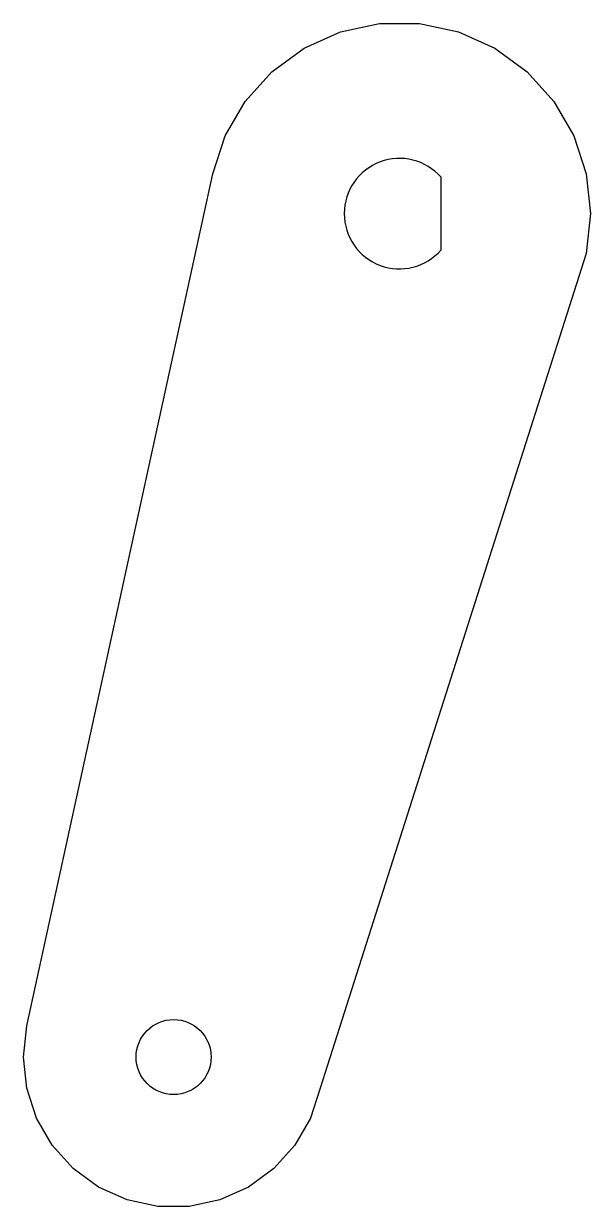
# Model space of a CAD drawing. Header units: millimetres. Extents: x -27.6 to 14, y -72.8 to 13.9.
import ezdxf

# ---------------------------------------------------------------- set-up
doc = ezdxf.new("R2010")
doc.units = ezdxf.units.MM
doc.layers.add('CORTE', color=1, linetype='Continuous')

msp = doc.modelspace()

# ---------------------------------------------------------------- linework, layer by layer
at = {"layer": 'CORTE'}
for p, q in [((-4.326, 13.315), (-1.463, 13.923)), ((-1.463, 13.923), (1.463, 13.923)), ((1.463, 13.923), (4.326, 13.315)), ((-7, 12.124), (-4.326, 13.315)), ((4.326, 13.315), (7, 12.124)), ((-9.368, 10.404), (-7, 12.124)), ((7, 12.124), (9.368, 10.404)), ((-11.326, 8.229), (-9.368, 10.404)), ((9.368, 10.404), (11.326, 8.229)), ((-12.79, 5.694), (-11.326, 8.229)), ((11.326, 8.229), (12.79, 5.694)), ((-13.694, 2.911), (-12.79, 5.694)), ((12.79, 5.694), (13.694, 2.911)), ((-27.324, -59.532), (-13.694, 2.911)), ((3.05, -2.665), (3.05, 2.665)), ((13.694, 2.911), (14, 0)), ((14, 0), (13.694, -2.911)), ((13.694, -2.911), (-5.805, -64.106)), ((-27.564, -61.819), (-27.324, -59.532)), ((-27.324, -64.106), (-27.564, -61.819)), ((-26.613, -66.293), (-27.324, -64.106)), ((-5.805, -64.106), (-6.515, -66.293)), ((-25.464, -68.285), (-26.613, -66.293)), ((-6.515, -66.293), (-7.665, -68.285)), ((-23.925, -69.994), (-25.464, -68.285)), ((-7.665, -68.285), (-9.204, -69.994)), ((-22.064, -71.346), (-23.925, -69.994)), ((-9.204, -69.994), (-11.064, -71.346)), ((-19.964, -72.281), (-22.064, -71.346)), ((-11.064, -71.346), (-13.165, -72.281)), ((-17.714, -72.759), (-19.964, -72.281)), ((-15.415, -72.759), (-17.714, -72.759)), ((-13.165, -72.281), (-15.415, -72.759))]:
    msp.add_line(p, q, dxfattribs=at)
msp.add_circle((-16.564, -61.819), 2.75, dxfattribs=at)
msp.add_arc((0, 0), 4.05, 41.14155, 318.85845, dxfattribs=at)

doc.saveas('drawing.dxf')
